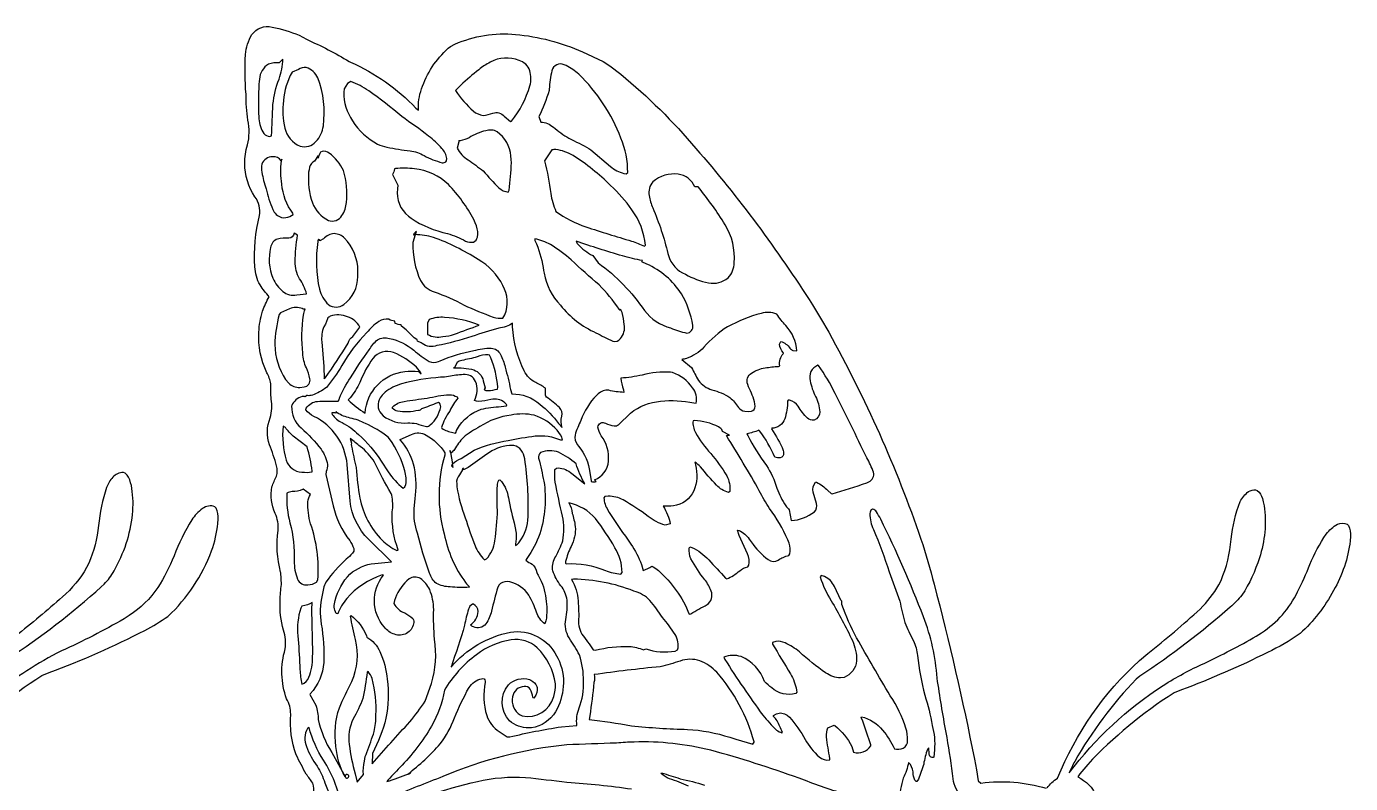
# Model space of a CAD drawing. Extents: x 0.8 to 44.8, y 1.2 to 29.5.
# Drawn here: x 22.09 to 44.82, y 16.2 to 29.21 of the extents above; entities that cross this region are included whole.
import ezdxf

# ---------------------------------------------------------------- set-up
doc = ezdxf.new("R2010")
doc.units = 0
doc.linetypes.add('0', pattern=[0])
doc.layers.add('1', color=7, linetype='0')

msp = doc.modelspace()

# ---------------------------------------------------------------- linework, layer by layer
at = {"layer": '1'}
for points in [[(27.018814, 16.015469, 0.105897), (27.000839, 16.2061, 0.038658), (26.888054, 16.358265, 0.00069), (26.716667, 16.691952, -0.103018), (26.622879, 17.389366, 0.131418), (26.55323, 17.654068, -0.161539), (26.529488, 18.510433, 0.112988), (26.502365, 18.835381, -0.087917), (26.44239, 19.342697, -0.026845), (26.462624, 19.617233), (26.454544, 19.81649), (26.448906, 19.832146, -0.100611), (26.408371, 20.547516, 0.131736), (26.355919, 20.84087, -0.149995), (26.300674, 21.294628, -0.024459), (26.376862, 21.479324, 0.163874), (26.381126, 21.657776, 0.024523), (26.258095, 22.02013, -0.18396), (26.272659, 22.480869, 0.115682), (26.287849, 22.801556, -0.020937), (26.279526, 23.067936, 0.096088), (26.213684, 23.257393, -0.131159), (26.078545, 23.955006, -0.066156), (26.137466, 24.312035, -0.039969), (26.254974, 24.561466, -0.037317), (26.096954, 24.764294, -0.118837), (26.009506, 25.07473, -0.080035), (26.087906, 25.955902, 0.200123), (26.010017, 26.27969, -0.147912), (25.835518, 26.851139, -0.093447), (25.883316, 27.169628, 0.105117), (25.88987, 27.594875, -0.039741), (25.855881, 28.041996, -0.036679), (25.847672, 28.724472, -0.109349), (25.956352, 29.064754, -0.316035), (26.302261, 29.195103, -0.046606), (26.770294, 29.055435), (26.891823, 28.985691, -0.031049), (27.627258, 28.603539), (27.651352, 28.590755, -0.101164), (28.771156, 27.801819), (28.815544, 27.769623, -0.101359), (28.869133, 28.130974, -0.130249), (29.328461, 28.832458), (29.366463, 28.8624), (29.440125, 28.902016, -0.123804), (30.48407, 29.069057, -0.083), (31.630623, 28.769218), (31.98539, 28.604008), (32.099487, 28.531357), (32.290062, 28.384521, -0.043969), (33.57946, 27.110748, -0.036991), (35.577446, 24.424461), (35.718834, 24.191456), (35.857979, 23.951324, -0.044135), (37.4412, 20.399773, -0.020185), (37.666603, 19.623634, -0.015545), (38.360031, 16.616402), (38.393829, 16.432156), (38.425766, 16.247581), (38.472435, 16.206875, -0.103581), (39.593834, 16.118843)], [(21.765793, 18.343584, 0.038873), (23.370453, 19.578197), (23.419342, 19.626028, 0.088142), (23.590302, 19.854916, 0.103241), (23.909073, 20.823124, 0.058587), (23.897469, 21.269699, 0.064715), (23.840996, 21.460064, 0.093454), (23.780312, 21.532501), (23.752014, 21.540533, 0.234995), (23.57019, 21.459812, 0.109915), (23.463615, 21.284348, 0.06398), (23.325478, 20.630112, -0.070162), (23.157494, 19.982887), (23.120323, 19.908287, -0.081823), (22.704575, 19.405037, -0.013768), (21.901321, 18.731501)], [(39.607445, 16.122555, -0.098669), (39.787079, 16.29105, -0.112703), (41.194351, 18.312973), (41.336426, 18.43441, 0.017976), (42.235657, 19.197285, 0.065442), (42.555435, 19.611198), (42.592613, 19.685799, 0.077217), (42.767273, 20.399769, -0.068365), (42.921165, 21.04192, -0.129612), (43.066437, 21.214046, -0.143168), (43.187119, 21.243446), (43.215416, 21.235413, -0.164495), (43.301903, 21.096764), (43.318657, 21.038803), (43.332573, 20.97261, -0.115678), (43.25074, 20.07526, -0.069741), (42.951515, 19.437302, -0.045996), (42.748955, 19.228024, -0.036473), (41.20089, 18.046497), (41.13871, 17.993961, 0.063247), (40.080704, 16.57729, 0.016877), (39.98465, 16.382397, -0.086492), (41.60154, 17.886166, -0.035383), (42.303444, 18.264053, 0.022343), (43.197563, 18.731953), (43.288048, 18.790379, 0.13781), (43.907318, 19.49345, 0.029315), (44.116737, 19.962513, -0.048751), (44.39949, 20.485447, -0.107018), (44.591949, 20.652821, -0.197136), (44.757042, 20.657223), (44.780518, 20.632805, -0.132416), (44.814003, 20.441082), (44.810196, 20.370296, -0.099965), (44.525757, 19.515369, -0.080076), (43.950638, 18.773903, -0.040572), (43.390549, 18.45052, -0.026578), (41.914536, 17.808266), (41.785553, 17.75708, 0.061965), (40.305161, 16.528969), (40.166649, 16.367798), (40.131889, 16.311539, -0.193187), (40.452759, 15.982891)], [(20.870056, 16.826063, -0.061958), (22.350433, 18.054174), (22.479408, 18.105358, 0.029235), (24.120712, 18.830667, 0.028969), (24.515526, 19.070992, 0.116663), (25.265923, 20.197624, 0.054049), (25.375084, 20.667387), (25.378891, 20.738173, 0.132401), (25.345406, 20.929893), (25.32193, 20.954311, 0.26203), (25.109741, 20.921951, 0.105652), (24.926567, 20.726768, 0.052199), (24.620605, 20.108299, -0.044908), (24.34166, 19.565989, -0.101652), (23.852936, 19.087471), (23.762451, 19.029041, -0.024836), (22.687958, 18.476046, 0.062333), (21.548241, 17.726734, 0.056076)], [(38.090263, 16.029049, -0.134077), (37.984276, 16.371681, 0.015551), (37.872604, 17.075459, -0.006398), (37.719589, 18.010788, 0.075848), (37.485008, 19.062611, 0.022667), (36.751045, 20.740582, 0.01545), (36.677818, 20.869282, 0.199678), (36.611603, 20.91013, 0.338293), (36.569054, 20.861282), (36.564812, 20.836491, 0.110692), (36.626419, 20.565002, -0.021696), (36.895958, 19.835331), (37.078217, 19.331383, 0.013026), (37.163696, 18.968246, 0.025419), (37.313164, 18.652264, -0.085934), (37.381767, 18.399155, 0.028568), (37.507202, 17.715748, -0.041476), (37.633675, 17.197865, -0.099226), (37.671593, 16.776695), (37.66552, 16.650421, -0.553824), (37.581612, 16.715778), (37.579819, 16.807636), (37.574242, 16.810852), (37.564407, 16.80011), (37.55542, 16.785862, 0.050847), (37.488441, 16.533337, -0.023977), (37.40126, 16.275913), (37.371773, 16.231781), (37.358086, 16.231735, -0.173229), (37.31044, 16.357136, 0.108927), (37.262245, 16.528805), (37.226509, 16.560532, -0.071366), (37.138794, 16.291122, 0.034023), (37.059242, 15.914139, -0.043527)], [(36.228584, 15.994682, -0.028936), (35.442802, 16.256104, 0.018588), (33.932152, 16.745102), (33.832359, 16.769997, 0.068879), (32.5186, 16.912682, 0.015886), (32.216423, 16.893372, 0.005841), (31.361565, 16.86208, 0.075871), (29.235664, 16.319271, 0.007011), (28.354836, 15.96669, -0.00835)], [(33.449928, 16.153416, 0.033823), (33.125847, 16.281876, -0.104644), (32.983856, 16.373226), (32.985344, 16.381325, -0.013715), (33.30706, 16.280872, -0.029532), (33.727676, 16.172024, -0.092676)], [(28.136795, 15.665554, -0.049909), (29.827217, 16.235168, -0.070259), (30.656113, 16.304905, -0.003235), (31.365845, 16.222889, -0.017791), (32.473114, 16.106464, -0.049057)]]:
    msp.add_lwpolyline(points, format="xyb", dxfattribs=at)
for points in [[(26.076591, 27.620689, 0.14239), (26.164703, 27.364594, 0.167913), (26.260338, 27.314095), (26.293655, 27.32616, 0.001826), (26.31913, 27.865166, -0.073874), (26.424294, 28.301975, 0.071635), (26.488922, 28.645252), (26.425552, 28.581867, 0.100843), (26.242989, 28.557789, 0.242888), (26.086014, 28.300751, 0.029708), (26.073097, 27.956787, 0.033396)], [(29.45034, 28.104103, 0.050631), (29.759315, 27.749355, 0.124934), (29.926331, 27.677086, 0.073461), (30.093567, 27.717556, -0.290344), (30.28791, 27.664982), (30.396057, 27.571632), (30.415016, 27.578098, 0.094328), (30.730583, 28.187553, 0.129405), (30.7285, 28.444252, 0.236669), (30.543121, 28.622448, 0.225428), (30.049667, 28.591259, 0.057495), (29.853783, 28.461723, 0.020986), (29.542381, 28.197811)], [(26.523697, 27.459358, 0.241985), (26.784309, 27.149448, 0.303734), (27.055145, 27.22892, 0.162982), (27.183685, 27.498379, 0.122843), (27.089447, 28.32233, 0.207497), (26.889122, 28.498997, 0.181416), (26.754242, 28.467007), (26.646248, 28.418587, 0.109264), (26.497597, 27.930687, 0.085376)], [(30.88343, 27.65694), (30.914818, 27.562836, -0.16288), (31.131416, 27.476376, 0.037512), (31.399193, 27.284714, -0.012907), (31.743538, 27.106243), (31.775978, 27.083088), (32.112457, 26.800419, 0.11051), (32.343964, 26.679024), (32.380211, 26.674995), (32.407951, 26.695541, 0.103872), (32.291351, 27.287243, 0.109144), (31.567459, 28.386189, 0.063173), (31.353134, 28.534382), (31.317657, 28.547894, 0.458362), (31.106628, 28.445427, 0.040568), (31.062103, 28.125526), (31.058487, 28.103756, -0.044639)], [(27.683746, 27.585987, 0.13475), (28.114006, 27.184479, 0.068605), (28.275642, 27.13229, 0.030011), (28.672485, 27.069736, -0.091284), (28.914215, 26.986214, 0.0559), (29.222603, 26.86475, 0.204714), (29.286697, 26.880295), (29.295998, 26.897533), (29.301758, 26.934898, 0.162332), (29.218765, 27.107857, 0.057713), (28.989403, 27.321033, 0.019602), (28.529877, 27.655735, 0.021635), (27.962234, 28.101711, 0.058322), (27.656677, 28.257042), (27.600906, 28.227604), (27.539703, 28.135792), (27.533516, 28.07626, 0.15044)], [(29.668289, 26.912308, -0.023183), (29.927155, 26.722565, 0.016811), (30.198105, 26.432266, 0.138498), (30.357681, 26.357327), (30.371277, 26.393669, 0.027435), (30.411385, 26.863205), (30.409073, 26.922054), (30.403435, 26.980171, 0.21984), (30.166679, 27.39613, 0.209689), (29.971603, 27.413441, 0.086493), (29.684189, 27.294682, -0.076356), (29.530853, 27.24078), (29.517601, 27.242775), (29.513725, 27.243629), (29.481979, 27.116859, 0.137286)], [(27.284859, 27.02898, 0.246959), (27.161331, 27.05954), (27.136971, 27.04298, 0.115849), (27.093597, 26.943214), (27.092331, 26.987114), (27.030228, 26.893978, 0.213476), (26.948242, 26.785461), (26.937775, 26.744774), (26.930679, 26.700333, 0.098447), (26.994644, 26.175053, 0.187568), (27.269516, 25.874561, 0.358176), (27.503632, 25.957394, 0.130656), (27.579582, 26.180637, 0.096149), (27.530861, 26.72831, 0.115758)], [(31.691895, 25.763233, 0.00905), (32.473686, 25.518929, -0.028143), (32.693779, 25.431007), (32.710724, 25.448547, 0.136491), (32.480225, 26.055435, 0.058469), (32.113739, 26.472973, 0.055697), (31.470192, 26.988235, 0.102086), (31.176903, 27.090218, 0.065075), (31.105492, 27.08437), (30.978798, 26.894352, -0.035304), (31.0867, 26.336731, 0.051129), (31.174522, 26.027725, 0.078194)], [(26.315506, 26.062904, 0.215549), (26.466354, 25.923176, 0.166516), (26.607262, 25.942791), (26.664902, 25.972389), (26.662117, 25.995018, -0.141421), (26.470413, 26.496899, -0.074542), (26.462769, 26.895763), (26.466537, 26.90958), (26.471596, 26.922974), (26.457199, 26.894203, 0.328078), (26.314461, 26.96838, 0.29638), (26.127411, 26.838421, 0.121596), (26.128845, 26.70068, 0.043456), (26.201447, 26.417099, 0.045537)], [(28.749893, 26.758194, 0.054428), (28.419785, 26.762436), (28.403679, 26.757153, -0.100064), (28.369461, 26.66468), (28.369049, 26.66478), (28.463081, 26.480053), (28.454597, 26.414604, 0.262827), (28.644783, 25.945381), (28.69001, 25.909973, 0.093032), (29.314896, 25.648224, -0.053638), (29.626221, 25.517097, 0.127033), (29.759125, 25.501068, 0.275445), (29.826859, 25.587921, 0.146678), (29.811745, 25.777721), (29.791504, 25.832447), (29.766167, 25.888874, 0.067092), (29.330833, 26.490406, 0.166339)], [(32.776108, 26.299713, 0.06291), (32.837708, 26.089211, -0.04405), (33.09729, 25.303646), (33.107727, 25.272015, 0.231632), (33.397926, 24.948658, 0.070657), (33.796165, 24.798389, 0.213285), (34.130875, 24.887348, 0.193006), (34.236076, 25.145279, 0.156536), (34.0812, 25.798512, 0.034588), (33.618347, 26.448204), (33.559151, 26.448208, 0.285686), (33.274712, 26.664948, 0.226731), (32.841164, 26.535683, 0.240685)], [(28.762329, 25.626476), (28.717957, 25.493191, 0.109547), (28.851234, 24.840054, 0.190743), (29.088112, 24.64518, -0.042073), (29.598831, 24.41906, 0.021357), (30.101295, 24.212254, 0.078566), (30.266533, 24.19244), (30.299385, 24.249298, 0.225752), (30.266251, 24.753315, 0.150096), (29.838608, 25.202236, 0.056927), (29.07238, 25.580822, 0.070921), (28.763046, 25.62862), (28.780693, 25.683403, 0.122126), (28.729591, 25.625332)], [(26.489853, 24.653408, 0.251408), (26.726334, 24.596794), (26.897202, 24.61454, 0.069404), (26.775894, 24.871548, -0.142946), (26.699692, 25.164181, -0.041335), (26.741898, 25.621197), (26.679977, 25.652161, -0.394862), (26.588814, 25.568039, 0.060894), (26.396553, 25.553848, 0.271741), (26.278351, 25.407715, 0.157247), (26.317444, 24.879066, 0.112725)], [(27.778023, 25.000092, 0.188723), (27.549042, 25.569511, 0.17169), (27.368492, 25.646698, 0.189391), (27.187859, 25.555832), (27.125786, 25.524796, 0.416692), (27.098618, 25.545208, 0.211949), (27.089478, 25.51223, 0.092837), (27.116104, 24.690346, 0.144849), (27.271652, 24.426865, 0.343816), (27.534531, 24.430416, 0.229609), (27.777496, 24.910557)], [(31.081078, 25.456936, 0.086412), (30.814819, 25.55687), (30.816032, 25.52916, -0.072655), (30.954117, 25.061779), (30.96376, 25.01376), (30.973793, 24.966084, 0.147397), (31.252678, 24.414719, 0.114317), (31.863525, 23.941105, 0.00321), (32.151978, 23.797813, 0.344166), (32.282043, 23.84182, 0.229819), (32.350098, 24.086979, 0.036942), (32.310669, 24.293488), (32.284096, 24.346661, -1.207792), (32.266197, 24.340801), (32.258995, 24.348595, 0.048426), (31.917229, 24.764263, -0.014292), (31.439415, 25.194492, 0.049553)], [(32.734146, 25.123917), (32.652817, 25.164185), (32.662903, 25.186649, -0.043316), (32.316002, 25.264408, -0.014952), (31.524292, 25.517426, 0.133163), (31.551682, 25.464348, 0.084853), (31.807503, 25.268639), (31.901947, 25.142704, -0.088176), (32.696236, 24.32431, 0.164384), (33.144409, 24.026321, 0.042619), (33.421303, 23.938568, 0.460601), (33.524887, 24.068668, 0.097075), (33.329872, 24.612316, 0.145229)], [(26.591141, 23.079403, 0.218672), (26.778419, 23.002846), (26.854965, 23.013287, 0.453457), (26.951332, 23.152275, 0.079506), (26.892426, 23.340443, -0.098023), (26.8321, 23.591511, -0.064659), (26.843262, 24.2467, -0.022574), (26.86937, 24.346664), (26.839264, 24.346668), (26.822151, 24.357456, 0.205198), (26.603233, 24.353909), (26.445251, 24.284309), (26.426674, 24.255344, 0.056228), (26.349861, 23.739712, 0.144804), (26.536606, 23.140388)], [(28.023079, 16.538116, -0.007025), (28.667244, 17.258438, 0.022219), (28.931595, 17.61454), (29.040649, 17.916489, 0.109442), (29.093102, 18.678715, -0.029031), (29.078156, 19.187347, 0.090371), (29.009041, 19.530544, 0.13051), (28.849121, 19.721298, 0.286079), (28.657242, 19.71352), (28.616959, 19.684147, 0.123836), (28.404221, 19.34148), (28.393867, 19.293045, 0.189429), (28.580032, 19.129135, -0.067269), (28.717773, 19.034309, -0.253416), (28.732193, 18.944122, -0.461967), (28.406372, 18.76297, -0.154001), (28.231834, 18.883038, -0.365205), (28.215027, 19.777096), (28.19178, 19.78265, 0.132252), (27.584709, 19.378246, 0.077157), (27.429626, 19.114529), (27.403358, 19.121723, -0.210276), (27.386963, 19.343895, -0.129977), (27.639511, 19.797047, -0.147765), (28.064606, 19.981621), (28.35099, 20.008152), (27.962341, 20.393311, -0.171832), (27.642487, 21.052826), (27.592751, 21.680523, 0.260966), (27.021965, 22.507179, -0.092395), (26.881111, 22.619171), (26.889206, 22.650021, -0.226633), (27.082817, 22.765171, -0.029332), (27.403008, 22.765247), (27.439461, 22.767471), (27.452942, 22.789444), (27.460762, 22.819321, -0.063933), (27.652473, 23.1707, -0.027973), (27.972435, 23.649101, -0.096733), (28.112617, 23.822151, -0.213036), (28.318581, 23.845184, -0.122647), (28.735931, 23.642246, 0.031065), (29.000816, 23.45142, 0.214231), (29.159683, 23.45129), (29.187386, 23.461033, -0.055488), (29.764359, 23.636196, -0.07322), (30.065704, 23.679214, -0.268749), (30.222969, 23.569992, -0.072229), (30.304283, 23.352089, -0.017176), (30.39682, 22.966969), (30.420082, 22.892002, -0.191206), (30.901573, 22.715023, -0.059167), (31.221886, 22.385593), (31.2808, 22.31377, -0.157891), (31.279533, 22.508793, 0.265194), (31.237877, 22.659184, 0.036352), (31.013077, 22.837337, -0.242148), (30.996384, 22.905331), (30.995796, 22.989517, 0.080411), (30.828438, 23.086609, -0.163783), (30.632568, 23.28648, -0.100827), (30.432129, 24.043461), (30.433052, 24.107613, -0.113601), (30.195587, 24.02182, 0.025205), (29.730362, 23.877865, -0.02749), (29.133987, 23.72176, -0.255453), (28.880997, 23.759365, 0.053278), (28.801422, 23.796539), (28.795921, 23.819489, -0.057764), (28.604866, 23.99337), (28.525978, 24.058544), (28.521721, 24.078541, -0.067636), (28.413864, 24.102482), (28.408562, 24.143787, -0.117069), (28.307251, 24.174007, 0.211597), (28.135101, 24.136185, 0.072381), (27.930397, 23.945091, 0.070719), (27.499306, 23.3787, -0.049795), (27.235344, 23.004971, -0.0675), (26.99472, 22.871151, -0.091657), (26.910889, 22.862919), (26.898254, 22.86797), (26.873482, 22.841248, 0.258442), (26.81958, 22.846069, 0.235751), (26.641998, 22.694576), (26.638947, 22.681664, 0.227957), (26.800156, 22.307312, -0.047161), (27.145988, 21.940586, -0.11092), (27.253517, 21.681076, -0.131143), (27.231049, 21.562225), (27.228661, 21.507355), (27.350052, 20.972252, 0.10261), (27.636932, 20.371849, -0.055481), (27.707077, 20.23933, -0.248122), (27.682076, 20.154224, -0.054336), (27.577988, 20.053593, 0.050666), (27.22419, 19.65958, 0.070122), (27.163765, 19.436764, 0.099404), (27.148796, 18.938187, -0.049492), (27.191406, 18.276566, -0.173464), (26.956985, 17.74271), (26.951561, 17.729446), (27.056236, 17.544262, -0.066518), (27.095924, 17.296497, 0.082031), (27.326813, 16.732395), (27.56131, 16.308899, 10.777437), (27.557846, 16.319946, -0.108887), (27.400703, 16.834732, -0.118027), (27.458183, 17.500946, -0.016664), (27.671867, 17.949577, 0.165009), (27.735451, 18.671509, -0.016073), (27.650909, 19.074493), (27.66024, 19.086658, -0.1276), (27.922104, 18.737873), (27.928513, 18.713573, -0.160692), (28.154617, 18.464901, -0.079348), (28.279976, 17.989826, -0.078902), (28.256775, 17.323502, -0.063185), (28.026466, 16.715378)], [(27.155281, 23.786026), (27.189438, 23.364201), (27.195641, 23.153973), (27.206078, 23.161808), (27.217926, 23.175285, 0.025611), (27.607941, 23.765766, -0.198784), (27.689575, 23.879986), (27.810448, 24.041164, 0.201161), (27.59877, 24.217411, 0.193764), (27.303368, 24.226814, 0.108409), (27.252251, 24.184898), (27.221283, 24.091942), (27.191635, 24.045872, 0.115244)], [(29.264931, 24.20792, 0.102486), (29.000015, 24.1717), (28.972549, 24.11079), (28.972549, 23.915401, 0.200141), (29.236191, 23.88065, 0.076295), (29.43364, 23.919449, 0.007091), (29.858185, 24.076359, 0.072549)], [(34.700272, 24.275196, 0.064886), (34.122841, 24.044781, 0.076296), (33.716881, 23.695099, -0.120135), (33.417099, 23.501675, -0.037689), (33.335999, 23.486), (33.50528, 23.346916, 0.013963), (33.621216, 23.125122, 0.177315), (33.854721, 22.965485, -0.076661), (34.162643, 22.829098, -0.082941), (34.309753, 22.661255, 0.153765), (34.415749, 22.593983), (34.483276, 22.588833), (34.532921, 22.596363, 0.341145), (34.594437, 22.678967), (34.592445, 22.721157, 0.053937), (34.483795, 23.015789), (34.468178, 23.056828, -0.37191), (34.533958, 23.248283, -0.124773), (34.766602, 23.339256, -0.037113), (34.999199, 23.363773), (35.0168, 23.375778, -0.225445), (35.080322, 23.588806), (35.075233, 23.602043, -0.154981), (35.015427, 23.744595, -0.174908), (35.03788, 23.793663, -0.167105), (35.193222, 23.678253, 0.074608), (35.244011, 23.638168), (35.313095, 23.630272, 0.174876), (35.122826, 24.06522, -0.035858), (34.965569, 24.264694, 0.177683)], [(28.864967, 23.230717, 0.130579), (28.780304, 23.349579, 0.102753), (28.388115, 23.602482, 0.330958), (28.03476, 23.502155, 0.063465), (27.810707, 23.091244, -0.05798), (27.643211, 22.823105), (27.609009, 22.788433, 0.055656), (27.901077, 22.563549, -0.363257), (28.584114, 23.278797, -0.074003), (28.814331, 23.275402)], [(29.928345, 23.12006), (29.961487, 22.998623), (29.945442, 22.968876), (29.952393, 22.96228), (29.970528, 22.953991, 0.125801), (30.130814, 22.967419), (30.172791, 22.972633), (30.176132, 23.007442, 0.076961), (30.06041, 23.510944), (30.038498, 23.556572), (30.013161, 23.564079, 0.130722), (29.824585, 23.528385, -0.029273), (29.559258, 23.469181, 0.07499), (29.478455, 23.431484), (29.432381, 23.347679, -0.044393), (29.415833, 23.339527, -0.075037), (29.766968, 23.305019, -0.248013)], [(29.332695, 23.191086, -0.039166), (29.197159, 23.178329, 0.048523), (28.527725, 23.066887, 0.088692), (28.242088, 22.920055), (28.194267, 22.873848), (28.158936, 22.826508, 0.33726), (28.17672, 22.553894), (28.212524, 22.516243, 0.190801), (28.631233, 22.394886, -0.034754), (28.781059, 22.383373, 0.045335), (28.951439, 22.333519, 0.195801), (29.017754, 22.360565, 0.17986), (29.197922, 22.671249, 0.26533), (29.159515, 22.747784), (29.143692, 22.739346, -0.011711), (28.867989, 22.634769, -0.266348), (28.814224, 22.609417, -0.102209), (28.454453, 22.597191, -0.12289), (28.369614, 22.643703), (28.37088, 22.666538, -0.154381), (28.570816, 22.764465, -0.013129), (28.965157, 22.816814, -0.049913), (29.347832, 22.878948, -0.134029), (29.479843, 22.840321), (29.494652, 22.822029, 0.059233), (29.352646, 22.599113, 0.072353), (29.210464, 22.313187), (29.218781, 22.30175, 0.11121), (29.40596, 22.231663), (29.454041, 22.218052), (29.462692, 22.234814), (29.471786, 22.263329), (29.484955, 22.292538, -0.171678), (29.889809, 22.629738, -0.045169), (30.234474, 22.675274), (30.327377, 22.689762), (30.334518, 22.707863), (30.296494, 22.742252, 0.250083), (30.05928, 22.796181, -0.060745), (29.849472, 22.763313), (29.809723, 22.766991), (29.777122, 22.778114, 0.218536), (29.797394, 23.108173, 0.325275), (29.584732, 23.225296, 0.033267)], [(32.335182, 22.96537), (32.343544, 22.919659, -0.049226), (32.081703, 22.954445, 0.208408), (31.902695, 22.896812), (31.870041, 22.868176, 0.102054), (31.604424, 22.438541, 0.03564), (31.504158, 22.186356, 0.235199), (31.548111, 22.018692), (31.56546, 21.99358, -0.134398), (31.759544, 21.544052), (31.778442, 21.401791), (31.78302, 21.389332, 0.133418), (31.867889, 21.387653), (31.838356, 21.417187, 0.301931), (32.07695, 21.737209, 0.187662), (31.954918, 22.17329, -0.072467), (31.895721, 22.320282, -0.549168), (32.026123, 22.39011, 0.065468), (32.177231, 22.34214, 0.174622), (32.247215, 22.364174), (32.457428, 22.564552, -0.146651), (32.972702, 22.765911, -0.084695), (33.54277, 22.737053), (33.585548, 22.732662, 0.210745), (33.520599, 22.999046, 0.1687), (33.178192, 23.258198), (33.139984, 23.264439, 0.078354), (32.659111, 23.217316, -0.04193), (32.289009, 23.163834, 0.066324)], [(35.968513, 22.900658, 0.042153), (35.683975, 23.379723), (35.673698, 23.384483, 0.396666), (35.540459, 23.117355, 0.0706), (35.632027, 22.849346, -0.088686), (35.706741, 22.585026, -0.309329), (35.607941, 22.442448, -0.24953), (35.495201, 22.476685, -0.085362), (35.336624, 22.683434, 0.18437), (35.184525, 22.782742), (35.162102, 22.782532), (35.153488, 22.769901, -0.064991), (35.105644, 22.463867, -0.309811), (34.879196, 22.303371), (34.873558, 22.290947, -0.054932), (35.078453, 21.921551, -0.164584), (35.073051, 21.82235), (35.053612, 21.804859), (35.023338, 21.795685), (34.981056, 21.795952), (34.931198, 21.808159, 0.05821), (34.672791, 22.25985), (34.658363, 22.269474, -0.063309), (34.453865, 22.208992), (34.467514, 22.1759, 0.034864), (34.788277, 21.664867, -0.068323), (34.969124, 21.272484, 0.054335), (35.120384, 20.969303, 0.047546), (35.182419, 20.902996), (35.21447, 20.716763, 0.146971), (35.612694, 20.867043, 0.275539), (35.650352, 21.009716), (35.593796, 21.206875, -0.236598), (35.631706, 21.376125), (35.650803, 21.375294, -0.089648), (35.840607, 21.234306), (35.901054, 21.184456), (35.920273, 21.178272, 0.01337), (36.512741, 21.364738), (36.548645, 21.382751, 0.368067), (36.625992, 21.545471, 0.054035), (36.511803, 21.795506, 0.003663)], [(28.298141, 21.5522, 0.072841), (28.553101, 21.271023), (28.581871, 21.29361), (28.598785, 21.333893, 0.120647), (28.581528, 21.569389, 0.085683), (28.319046, 22.121101), (28.294106, 22.148952, 0.06808), (27.908989, 22.38213, 0.07369), (27.644745, 22.47776, -0.076033), (27.42318, 22.564796, -0.096452), (27.401566, 22.591557), (27.401848, 22.561176, 0.095074), (27.330994, 22.566463), (27.328293, 22.560997), (27.335373, 22.541534, 0.126966), (27.504776, 22.398975, -0.079679), (27.78701, 22.193405, -0.07829), (28.175636, 21.735226)], [(30.819016, 22.169739, -0.135362), (31.256363, 22.10183), (31.289536, 22.105042, 0.129032), (31.197556, 22.267235, 0.132052), (30.802773, 22.525909, 0.106297), (30.405907, 22.527637, 0.117592), (29.869919, 22.331799, 0.045298), (29.58699, 22.143795, 0.062284), (29.437233, 21.939957, -0.093353), (29.375343, 21.880974, -0.528396), (29.364265, 21.905041, 0.114464), (29.360313, 21.919136, 0.358474), (29.364479, 21.884983), (29.398903, 21.689045, 0.173989), (29.383926, 21.655666), (29.411324, 21.63047), (29.400726, 21.690971, -0.116648), (29.550964, 21.780312), (29.773544, 21.923531, -0.068426), (30.357727, 22.093983, -0.020453)], [(26.547852, 21.751755, 0.312977), (26.812798, 21.550716, 0.067562), (26.993599, 21.551575), (26.993553, 21.567017, 0.032497), (26.905991, 21.986198), (26.666985, 22.169197, -0.051766), (26.532898, 22.313148), (26.491447, 22.33614, 0.09577)], [(34.103043, 22.175373, -0.117354), (34.156525, 22.184563), (34.035385, 22.245098, 0.228092), (33.99205, 22.308449), (33.968674, 22.324257, 0.116287), (33.549744, 22.43388), (33.530655, 22.431362, 0.161536), (33.571518, 22.229309, 0.055298), (33.832901, 21.867329, -0.035937), (34.108429, 21.487221, -0.146655), (34.16082, 21.217003), (34.138474, 21.200962, -0.148308), (33.931267, 21.32513, -0.011979), (33.656281, 21.638458, 0.044274), (33.563103, 21.718788), (33.569473, 21.673809, -0.168215), (33.542961, 21.224979, -0.257046), (33.191811, 20.971016, -0.063875), (33.019577, 20.965034, -0.081302), (33.138901, 20.658245), (33.049622, 20.635525, -0.090529), (32.757927, 20.788368, 0.029977), (32.329544, 21.072975, 0.11431), (32.072281, 21.136646), (32.016197, 21.12925), (31.999176, 21.106693, 0.128019), (32.06723, 20.897758), (32.090012, 20.857174, 0.012606), (32.463364, 20.312683, -0.054853), (32.644264, 19.961254), (32.673378, 19.861656, 0.095373), (32.821915, 19.934963), (32.847359, 19.924202), (32.89093, 19.89389), (32.9338, 19.860569, -0.115671), (33.46418, 19.109135), (33.492607, 19.114902, -0.013127), (33.771271, 19.272865, 0.368617), (33.838478, 19.504967, 0.099557), (33.730103, 19.700916, -0.040951), (33.493065, 20.060219, -0.124606), (33.461517, 20.241478), (33.475876, 20.265308), (33.509209, 20.255611, -0.100307), (33.798409, 20.040943, -0.014244), (34.086029, 19.724632), (34.109406, 19.714447, 0.089856), (34.330116, 19.855801, -0.086532), (34.46978, 19.924828), (34.484688, 19.948502, 0.169785), (34.466774, 20.146038), (34.319885, 20.459053), (34.294006, 20.553532, -0.160294), (34.474449, 20.42326), (34.493645, 20.399647), (34.528191, 20.350544, 0.081192), (34.820267, 20.04649, 0.322725), (34.992218, 20.038322, -0.0829), (35.171928, 20.116779), (35.189301, 20.142838, 0.163177), (35.177856, 20.329952), (35.157539, 20.38662, 0.048637), (34.844315, 20.926762, -0.032104), (34.667168, 21.225296, 0.013899)], [(27.666534, 22.047291, 0.106118), (27.665962, 21.997543, 0.007485), (27.746872, 21.627506, 0.025152), (27.807709, 21.104065, 0.139207), (28.191704, 20.377953, 0.083598), (28.445442, 20.204388), (28.469688, 20.20665, -0.101372), (28.366676, 20.865482, 0.093717), (28.356873, 21.155899), (28.346893, 21.1824, -0.026555), (28.064339, 21.7206, 0.093187), (27.816742, 21.988098, 0.003343), (27.646172, 22.12669)], [(28.502174, 22.105106), (28.503937, 22.108627), (28.697754, 22.19606, -0.262382), (28.947685, 22.186691, -0.122855), (29.269287, 21.879513), (29.267067, 21.841923, 0.138183), (29.258347, 20.489361, 0.111238), (29.626015, 19.650047, 0.036845), (29.693169, 19.578995), (29.68615, 19.57061, -0.049076), (29.357658, 19.578094, -0.123182), (29.124611, 19.637249, -0.143479), (29.006134, 19.81414, -0.030107), (28.800346, 20.501396, -0.098797), (28.742409, 20.918095), (28.757385, 21.097691), (28.764809, 21.155827, 0.097266), (28.730232, 21.686165, 0.107888)], [(31.57489, 17.49794, 0.102083), (31.648453, 17.95982, 0.087527), (31.578568, 18.409321, 0.032513), (31.402275, 18.699764, -0.184286), (31.345024, 19.0187, 0.061942), (31.366982, 19.352001, 0.127922), (31.260727, 19.597183, -0.073225), (31.120667, 19.852634), (31.115944, 19.876141, -0.139191), (31.17305, 20.100819, 0.03459), (31.293221, 20.368633, 0.105504), (31.288185, 20.792828, -0.010228), (31.164619, 21.375805, -0.050997), (31.159309, 21.596706), (31.184494, 21.616638), (31.214462, 21.620289, -0.170301), (31.448975, 21.52383), (31.66925, 21.345772, -0.043455), (31.520561, 21.691826, 0.07082), (31.221733, 21.889183, 0.19718), (30.913864, 21.884048, 0.338174), (30.879448, 21.786671, -0.00871), (30.969109, 21.390835, -0.115734), (30.898621, 20.490822, -0.072364), (30.676384, 20.06646), (30.660637, 20.034176, 0.051899), (30.767693, 19.969139, -0.148064), (30.84787, 19.823364, 0.062542), (30.878571, 19.765427, -0.099785), (31.002167, 19.376045, -0.090142), (31.004509, 18.995598), (30.985252, 18.941605, -0.140472), (30.843216, 19.141613, 0.046405), (30.710861, 19.434391, 0.178657), (30.385139, 19.66415, 0.181193), (30.223373, 19.635693), (30.199997, 19.61031), (30.179695, 19.57238, 0.027169), (30.072624, 19.160374, -0.083438), (29.973259, 18.940472, -0.360316), (29.759979, 18.890984, -0.073961), (29.707245, 18.923958, 0.229633), (29.840332, 19.156311, 0.265691), (29.759041, 19.281155), (29.744286, 19.281574, 0.231649), (29.675323, 19.192337, 0.030133), (29.607956, 18.920921, -0.015342), (29.375153, 18.199913, -0.168314), (30.394127, 18.800495, -0.322773), (31.187057, 18.393047), (31.207565, 18.353592, -0.144631), (31.300842, 17.866512, -0.109233), (31.170341, 17.430683, -0.220194), (30.755394, 17.155216, -0.170803), (30.415726, 17.246296), (30.378914, 17.278011, -0.380273), (30.360748, 17.892048, -0.29549), (30.724602, 17.983864), (30.746849, 17.973721, -0.205353), (30.848534, 17.86549), (30.852806, 17.847633, -0.194012), (30.807076, 17.681843), (30.794304, 17.665073), (30.786926, 17.67141), (30.781158, 17.681522, 0.064833), (30.73481, 17.821682, 0.279063), (30.631836, 17.865944, 0.371594), (30.431496, 17.687939, 0.317807), (30.56324, 17.376991), (30.593529, 17.363995, 0.407307), (31.138733, 17.693253, 0.083072), (31.168327, 17.912842, 0.15781), (30.855614, 18.532772, 0.231275), (30.407433, 18.66518, 0.130198), (29.813057, 18.41304, 0.100191), (29.260963, 17.801296, -0.096831), (29.038795, 17.186901, -0.066189), (28.495079, 16.474384, 0.008515), (28.270874, 16.231915, 0.020853), (28.648857, 16.366047), (28.681404, 16.383251, 2.64293), (28.676559, 16.383541), (28.633324, 16.361919, 0.047353), (29.191528, 16.880493, 0.070074), (29.435104, 17.327282, -0.031453), (29.683922, 17.84647, -0.194232), (29.900101, 17.99992, -0.643128), (29.96003, 17.958633), (29.959724, 17.939964, 0.114791), (29.987442, 17.369507, 0.161882), (30.201225, 17.09111), (30.340546, 16.999187), (30.383446, 16.999435, -0.022276), (31.269173, 17.173958), (31.535881, 17.194916, -0.126218)], [(30.491112, 20.501408, -0.081892), (30.481705, 20.309212), (30.482765, 20.29002, 0.172234), (30.552437, 20.352169, 0.153837), (30.698547, 20.784485, 0.044011), (30.640396, 21.777225), (30.629585, 21.819744), (30.616554, 21.857822, 0.375754), (30.377136, 22.005077, 0.151469), (29.991348, 21.854698), (29.671638, 21.630138, -0.123067), (29.571869, 21.58942, 0.071162), (29.589882, 21.621506, 0.346219), (29.569939, 21.587521), (29.518562, 21.503929, 0.207352), (29.472694, 21.349609), (29.475929, 21.294254, 0.055469), (29.62072, 20.765816, 0.019725), (29.787865, 20.28228, 0.085752), (29.947868, 20.042183), (29.983139, 20.056686, 0.152344), (30.127808, 20.369392, 0.027711), (30.172531, 20.89566, -0.036434), (30.171852, 21.321507, -0.040349), (30.193123, 21.409973), (30.214195, 21.41412, -0.148907), (30.351379, 21.147655), (30.36116, 21.107689, 0.019074), (30.472336, 20.619755)], [(26.61084, 20.677509, -0.07786), (26.680809, 20.021622, 0.083229), (26.73867, 19.711243, 0.328831), (26.918167, 19.611401, 0.116937), (27.066963, 19.66011), (27.090912, 19.70002, 0.09964), (26.965843, 20.660465, -0.078326), (26.918076, 21.040558, -0.122094), (26.96479, 21.163857), (26.837517, 21.256626), (26.826645, 21.248901, -0.096652), (26.650688, 21.215698, 0.0926), (26.558182, 21.188831, 0.081307)], [(31.508331, 20.613487, -0.140636), (31.436234, 20.272266, 0.061786), (31.342972, 20.013687), (31.340698, 19.982433), (31.352608, 19.974911, -0.118759), (32.024857, 19.856617, 0.060366), (32.292198, 19.798744), (32.312546, 19.826389, 0.133143), (32.189339, 20.250835, 0.029969), (31.85466, 20.751312, 0.166169), (31.396202, 21.019527, -0.098561), (31.455879, 20.841022, -0.030281)], [(31.71833, 18.635803, -0.035244), (31.817894, 18.494652), (31.852013, 18.489021, -0.07357), (32.434769, 18.554779, -0.080852), (32.678635, 18.493954), (32.719231, 18.514046, 0.127024), (33.220955, 18.474709), (33.265564, 18.493416, 0.200552), (33.220215, 18.759327, 0.03864), (33.002602, 19.053288, 0.030157), (32.789268, 19.344311, 0.13076), (32.513474, 19.506268, 0.091217), (31.478561, 19.709164), (31.444382, 19.705128, -0.12804), (31.556297, 19.336117, -0.032503), (31.563805, 18.980015, 0.172369), (31.665306, 18.705418)], [(37.137802, 16.807343, 0.276866), (37.213295, 16.936638, 0.094725), (37.181396, 17.150902, 0.076698), (36.914459, 17.707184, -0.003926), (36.337845, 18.700634, -0.039054), (36.083321, 19.276138), (36.083313, 19.334251), (36.076752, 19.33968), (36.067863, 19.350353), (35.956558, 19.583786, 0.171492), (35.788406, 19.756134), (35.728088, 19.77087), (35.713852, 19.748783, 0.063202), (35.900131, 19.338848, -0.027074), (36.265038, 18.654839, -0.098698), (36.338135, 18.306499, -0.28081), (36.122688, 18.023457), (36.062798, 18.013027, -0.149672), (35.806084, 18.100731, -0.028967), (35.35656, 18.460018, 0.059215), (35.108719, 18.616974, 0.11887), (34.950768, 18.64119), (34.894325, 18.624535), (34.895897, 18.592457, 0.005535), (35.204422, 18.084702, -0.081386), (35.306572, 17.80529), (35.309265, 17.769638), (35.292633, 17.747013, -0.259836), (34.880775, 17.84103, -0.032291), (34.756332, 17.951317, 0.216752), (34.35331, 18.379169, 0.188177), (34.059761, 18.367378), (34.075035, 18.332268, 0.016146), (34.726837, 17.374741, 0.041237), (34.964645, 17.117115, 0.106242), (35.055901, 17.071709), (35.06469, 17.07877, -0.001964), (34.970871, 17.277534, 0.078141), (34.909439, 17.350788), (34.909698, 17.367882), (34.960197, 17.396957, -0.277993), (35.143463, 17.37141), (35.185715, 17.336712, -0.062895), (35.452034, 16.955605, 0.072621), (35.694786, 16.655605, 0.200198), (35.876915, 16.604122), (35.880379, 16.626251, -0.018832), (35.82132, 16.999611, -0.081842), (35.841827, 17.158691), (35.9533, 17.199207), (35.961899, 17.195946, -0.117029), (36.253502, 16.833908), (36.285011, 16.735573, 0.322212), (36.58091, 16.845421), (36.579414, 16.863941, -0.005896), (36.443222, 17.269066), (36.416252, 17.333958), (36.420647, 17.346333, -0.164143), (36.784172, 17.113941, -0.071368), (36.985893, 16.797951, 0.146639)], [(26.935555, 18.024879, 0.089793), (26.999458, 18.372227), (27.001778, 18.441845), (26.985909, 19.187843), (26.993134, 19.311527, -0.115376), (26.817032, 19.247639), (26.797302, 19.211456), (26.778175, 19.157051, 0.090481), (26.748878, 18.67561, -0.016451), (26.78054, 18.157124, 0.036393), (26.815971, 17.903881, 0.199772)], [(34.264015, 16.962204), (34.555489, 16.87616), (34.579155, 16.911633), (34.576347, 16.916782, 0.111355), (33.937714, 18.111519, 0.105166), (33.647758, 18.308334, 0.157919), (33.307213, 18.303825, -0.023871), (32.965691, 18.205441, 0.012286), (31.832626, 18.069599, -0.111066), (31.828781, 17.935741, -0.008666), (31.757584, 17.363506), (31.744484, 17.297417, -0.020094), (32.470833, 17.19315, 0.021089), (33.436806, 17.129349, -0.065266), (34.158539, 16.993942)], [(27.889252, 16.584202, -0.082001), (27.930664, 16.734226, 0.016313), (28.056252, 17.095741, 0.054222), (28.085838, 17.372086, 0.082786), (28.021187, 18.000763, 0.085228), (27.950668, 18.124802), (27.933182, 18.112858, -0.033845), (27.859924, 17.662033, -0.04901), (27.694771, 17.308071, 0.15131), (27.626816, 16.869652, 0.033755), (27.729111, 16.364277), (27.76162, 16.223572), (27.869926, 16.356651, -0.056838)], [(27.306793, 15.972607, 0.133171), (27.411934, 15.826618, 0.25001), (27.490814, 15.835712, 0.097294), (27.187286, 16.597885, -0.078379), (26.938416, 17.164356), (26.910759, 17.145439, 0.233137), (26.895439, 16.833698, 0.0748), (27.074631, 16.497025, -0.066886), (27.207535, 16.212463)]]:
    msp.add_lwpolyline(points, format="xyb", close=True, dxfattribs=at)

doc.saveas('drawing.dxf')
